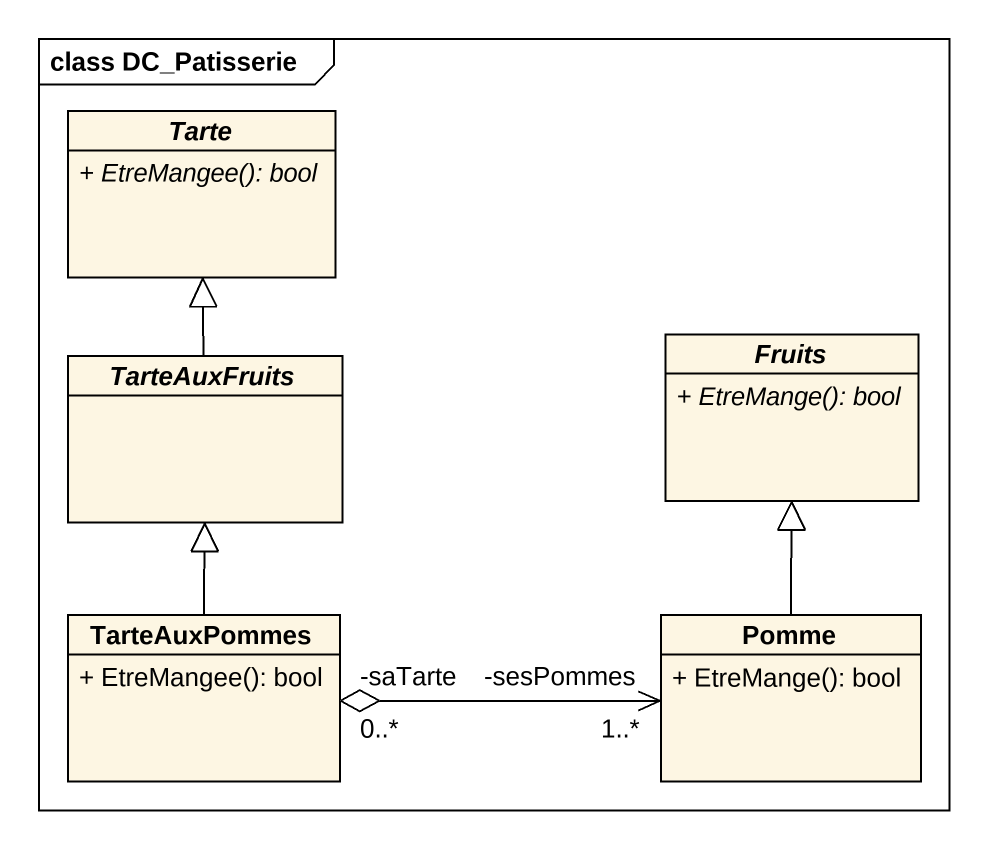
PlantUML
@startuml
mainframe class DC_Patisserie
hide circle
hide empty members
skinparam classAttributeIconSize 0
abstract class Tarte {
  {abstract} + EtreMangee(): bool
}
abstract class TarteAuxFruits
abstract class Fruits {
  {abstract} + EtreMange(): bool
}
class TarteAuxPommes {
  + EtreMangee(): bool
}
class Pomme {
  + EtreMange(): bool
}
TarteAuxFruits -up-|> Tarte
TarteAuxPommes -up-|> TarteAuxFruits
TarteAuxPommes "-saTarte\n0..*" o-right-> "-sesPommes\n1..*" Pomme
Pomme -up-|> Fruits
@enduml
